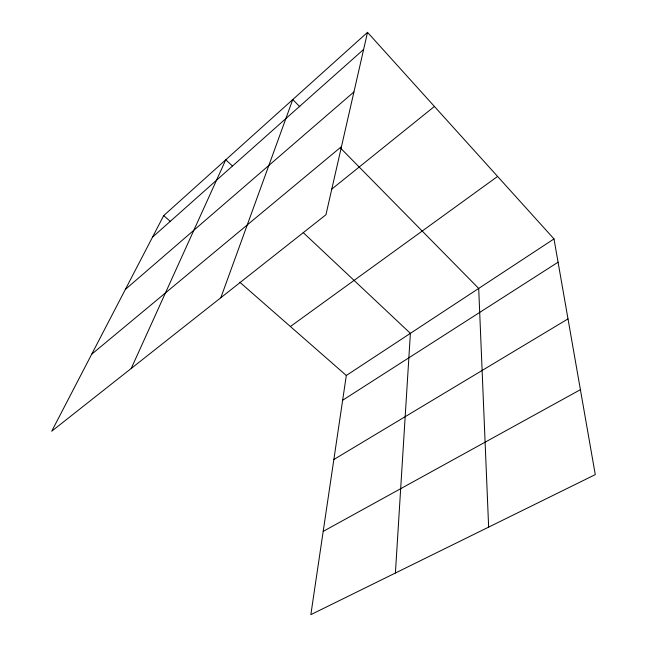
<?xml version="1.0" encoding="UTF-8"?>
<svg xmlns="http://www.w3.org/2000/svg" width="647" height="647" viewBox="0 0 647 647"><rect width="100%" height="100%" fill="white"/><g stroke="black" fill="none" stroke-linecap="round" stroke-linejoin="round"><path stroke-width="0.97" d="M395.398 573.024L410.384 333.351L303.265 232.629M553.994 238.921L346.315 375.478L310.843 614.65L595.28 474.623L553.994 238.921L367.52 32.35L163.699 215.605L51.72 431.209L325.942 214.755L367.52 32.35M220.829 297.725L292.767 99.557L299.836 106.739M131.212 368.466L225.787 159.777L232.362 165.955M152.498 237.158L363.614 49.455M125.356 289.435L353.933 91.939M91.72 354.2L341.47 146.618M331.644 189.223L434.42 106.464M290.39 326.517L497.6 176.445M342.643 400.25L558.07 262.197M333.852 459.507L568.001 318.906M323.201 531.373L580.399 389.688M163.699 215.605L170.476 221.541M239.794 282.221L346.315 375.478M340.823 148.373L478.699 288.433L488.639 527.119"/></g></svg>
